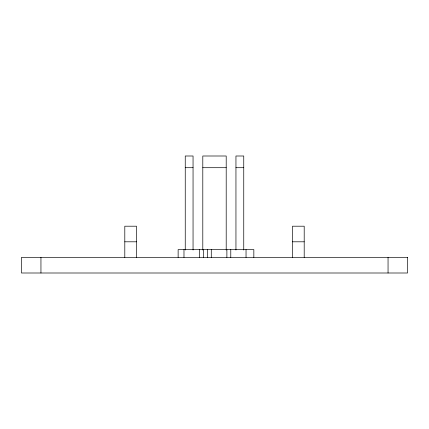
<?xml version="1.0" encoding="UTF-8"?>
<svg xmlns="http://www.w3.org/2000/svg" width="429" height="429" viewBox="0 0 429 429"><rect width="100%" height="100%" fill="white"/><g stroke="black" fill="none" stroke-linecap="round" stroke-linejoin="round"><path stroke-width="0.64" d="M185.248 167.701L193.05 167.701M202.799 167.701L226.201 167.701M235.95 167.701L243.752 167.701M124.801 241.8L136.502 241.8M292.498 241.8L304.199 241.8M388.052 257.4L388.052 273M304.199 257.4L304.199 226.201L292.498 226.201L292.498 257.4M253.839 257.4L253.839 249.598L178.132 249.598L178.132 257.4M246.037 249.598L246.037 257.4M243.752 250.037L243.752 156L235.95 156L235.95 250.037M230.781 249.598L230.781 257.4M226.882 249.598L226.882 257.4M226.201 250.037L226.201 156L202.799 156L202.799 250.037M211.282 249.598L211.282 257.4M207.379 249.598L207.379 257.4M203.48 249.598L203.48 257.4M199.582 249.598L199.582 257.4M193.05 250.037L193.05 156L185.248 156L185.248 250.037M183.982 249.598L183.982 257.4M136.502 257.4L136.502 226.201L124.801 226.201L124.801 257.4M40.948 257.4L40.948 273M407.55 257.4L21.45 257.4L21.45 273L407.55 273L407.55 257.4"/></g></svg>
